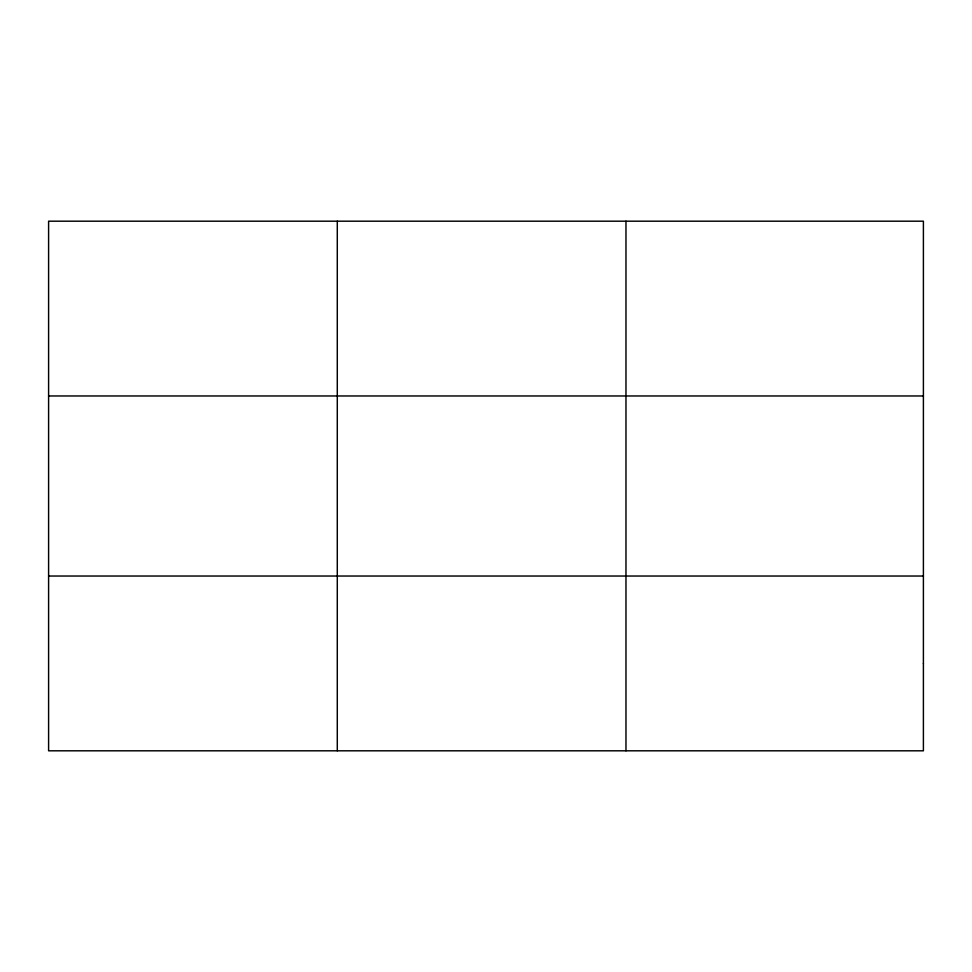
<?xml version="1.0" encoding="UTF-8"?>
<svg xmlns="http://www.w3.org/2000/svg" width="972" height="972" viewBox="0 0 972 972"><rect width="100%" height="100%" fill="white"/><g stroke="black" fill="none" stroke-linecap="round" stroke-linejoin="round"><path stroke-width="1.46" d="M337.284 221.191L337.284 750.809M625.968 221.191L625.968 750.809M48.6 395.969L923.4 395.969M48.6 576.032L923.4 576.032M923.4 663.414L923.4 750.809L48.6 750.809L48.6 221.191L923.4 221.191L923.4 663.414"/></g></svg>
